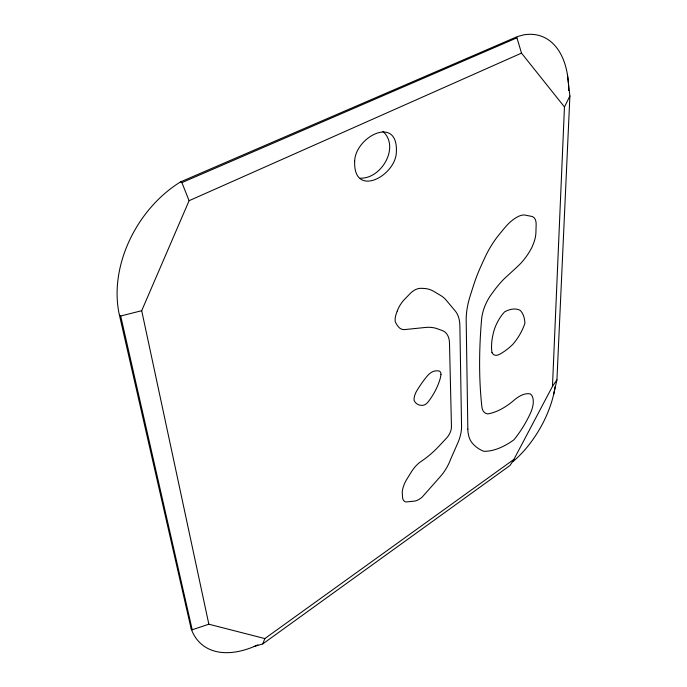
<?xml version="1.0" encoding="UTF-8"?>
<svg xmlns="http://www.w3.org/2000/svg" width="687" height="687" viewBox="0 0 687 687"><rect width="100%" height="100%" fill="white"/><g stroke="black" fill="none" stroke-linecap="round" stroke-linejoin="round"><path stroke-width="1.03" d="M254.061 646.544L262.76 643.917L510.072 465.434L513.91 459.38L552.468 386.377L564.465 106.974L569.892 96.008L567.41 74.531M553.679 394.286L556.934 379.851L569.892 96.008M262.76 643.917L264.83 638.575L513.91 459.38M264.83 638.575L208.848 624.217L141.694 310.704L189.105 200.698L521.493 53.122L564.465 106.974M552.468 386.377L556.934 379.851M208.848 624.217L192.214 629.764L191.149 628.751L119.435 315.135A107.284 79.924 -58.2 0 1 180.569 181.883L181.9 182.613L516.959 37.828L521.493 53.122M180.569 181.883L517.423 36.566L523.975 34.814A90.512 53.165 -68.8 0 1 568.45 83.702M119.435 315.135L120.68 316.011L141.694 310.704M360.177 178.182C381.44 179.092 400.186 146.846 382.934 131.432M515.542 37.373L516.959 37.828M181.9 182.613L189.105 200.698M120.68 316.011L192.214 629.764M568.51 84.75A90.512 53.165 -68.8 0 1 568.656 90.581M555.105 386.592A72.418 37.484 -59.7 0 1 512.742 461.776M257.883 644.844A96.91 56.162 -50.7 0 1 191.149 628.751M354.672 161.144C353.17 198.466 395.334 176.379 396.356 152.437C398.486 114.471 355.385 136.619 354.672 161.144M467.838 429.066L467.89 430.68A44.741 23.47 -59.7 0 0 472.278 443.089A101.461 52.753 -61.2 0 0 483.88 451.316A81.693 42.929 -60.6 0 0 513.945 439.8A67.472 35.552 -59.6 0 0 529.78 414.613A20.593 10.511 -59.9 0 0 530.373 393.977A31.396 15.964 -59.6 0 0 514.975 399.422A70.993 38.197 -61.3 0 1 487.839 413.892A20.103 10.657 -59.9 0 1 481.87 406.721A426.524 186.735 -66.7 0 1 481.596 319.283A30.967 17.123 -62.4 0 1 487.074 301.344L488.259 299.171A30.967 17.123 -62.4 0 1 492.33 293.083A71.019 38.24 -62.1 0 1 503.932 279.051L517.697 266.376A45.514 25.823 -64.9 0 0 531.858 247.475L533.267 244.065A21.829 12.194 -64.7 0 0 535.92 232.498L536.152 224.563A14.521 8.107 -65.1 0 0 531.678 216.388L524.396 214.971A25.11 14.109 -64.8 0 0 520.128 215.701L518.633 216.319A38.858 21.752 -64.4 0 0 504.902 227.603L499.741 233.838A63.015 34.882 -63.7 0 0 484.756 257.865L481.312 265.388A100.087 54.041 -63.4 0 0 473.472 285.586L470.234 295.736A59.546 33.002 -62.9 0 0 466.207 321.868L467.838 429.066M440.968 374.441L440.839 375.48A27.257 15.775 -59.1 0 1 438.649 383.234A42.276 24.706 -59 0 1 428.473 401.474A8.278 4.723 -58.7 0 1 423.767 405.141L422.84 405.321A23.581 13.525 -59.2 0 1 414.072 400.366A12.555 7.196 -58.8 0 1 414.149 398.142L414.27 397.352A12.555 7.196 -58.8 0 1 414.896 394.913L415.197 394.089A12.555 7.196 -58.8 0 1 416.777 390.851A67.034 37.038 -58.9 0 1 426.807 376.536A14.255 8.158 -59.3 0 1 433.093 371.478A24.174 13.792 -59 0 1 438.821 370.963A6.887 3.942 -59.5 0 1 440.968 374.441M397.266 310.979L396.382 313.366A14.564 8.905 -61 0 0 395.248 321.636A39.468 23.968 -61.9 0 0 398.546 326.926L399.379 327.819A17.81 10.855 -61.1 0 0 405.029 329.545L425.365 327.467A65.317 38.206 -58.7 0 1 436.597 328.498L442.007 330.464A26.991 15.741 -60.1 0 1 449.496 343.225L451.462 426.764A11.061 6.054 -58.2 0 1 446.49 438.169L438.667 446.481A74.256 42.508 -58.4 0 1 423.192 459.989L421.105 461.406A21.4 11.61 -56.7 0 0 411.393 471.857L406.944 479.037A20.859 11.31 -56.4 0 0 402.23 491.883L402.539 497.122A12.907 6.999 -56.2 0 0 405.957 501.965L414.313 501.124A16.333 8.819 -56.4 0 0 422.222 497.053L440.401 476.503A30.262 16.445 -57.2 0 0 447.074 467.023L448.585 464.094A30.262 16.445 -57.2 0 0 450.466 459.637L457.697 443.209A32.255 17.639 -57.9 0 0 461.552 426.361L459.869 325.758A39.554 23.186 -60.5 0 0 455.163 310.885L446.095 300.082A55.149 32.916 -60.2 0 0 440.917 295.642L433.686 291.331A54.934 33.105 -60.2 0 0 423.252 288.403L420.933 288.334A19.528 11.868 -61.5 0 0 414.656 290.069L413.849 290.541A17.252 10.503 -61.5 0 0 409.461 294.311L404.626 299.249A21.134 12.864 -61.2 0 0 397.266 310.979M491.952 352.405L491.686 350.516A46.038 24.655 -62.1 0 1 493.051 334.371A27.763 15.045 -61.9 0 1 504.498 311.941A37.115 20.146 -61.4 0 1 520.282 310.438A36.926 20.129 -61.5 0 1 524.911 323.302A35.338 19.365 -62 0 1 512.588 344.591A57.038 31.576 -62.5 0 1 499.518 354.346A13.285 7.231 -61.4 0 1 491.952 352.405"/></g></svg>
